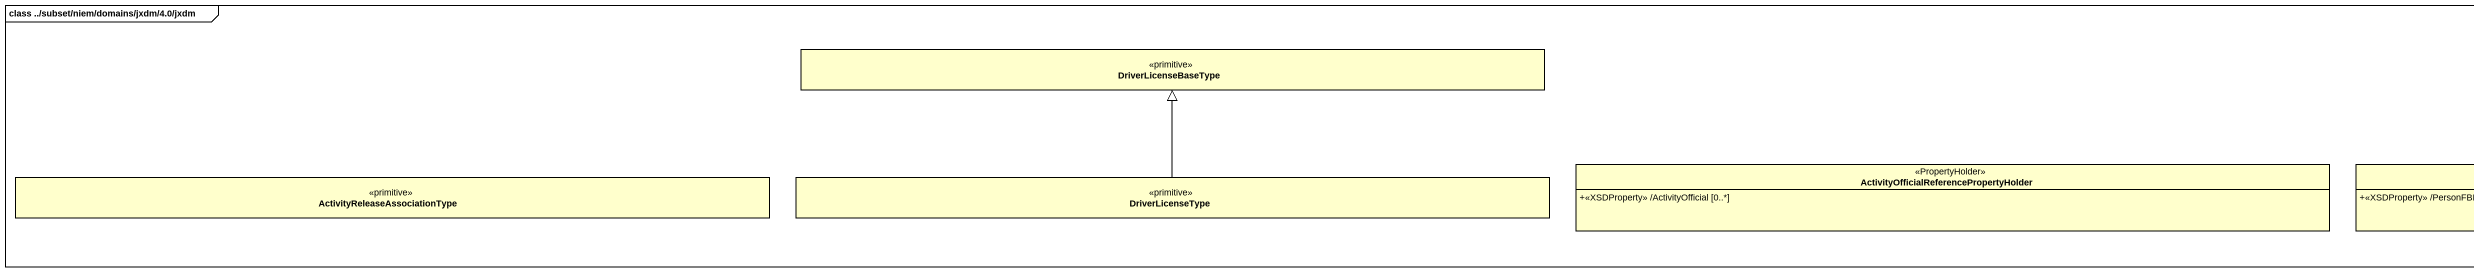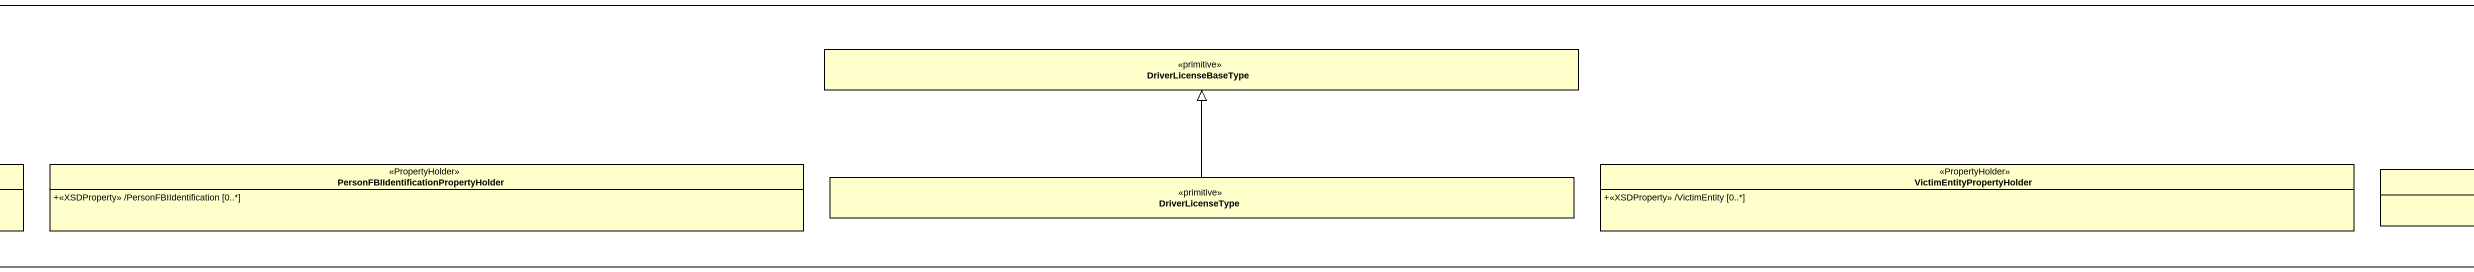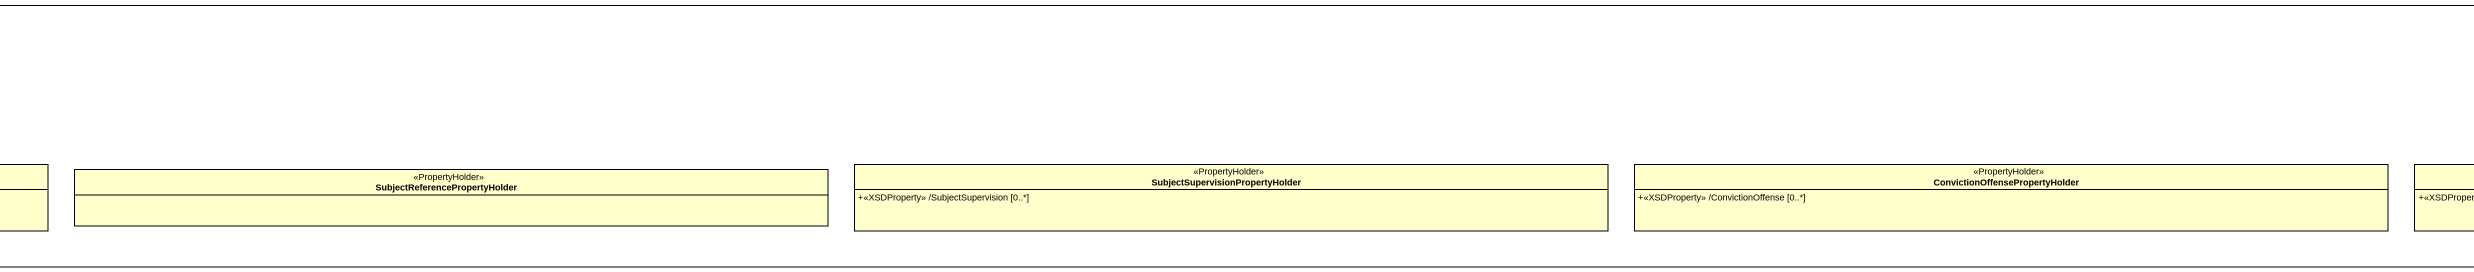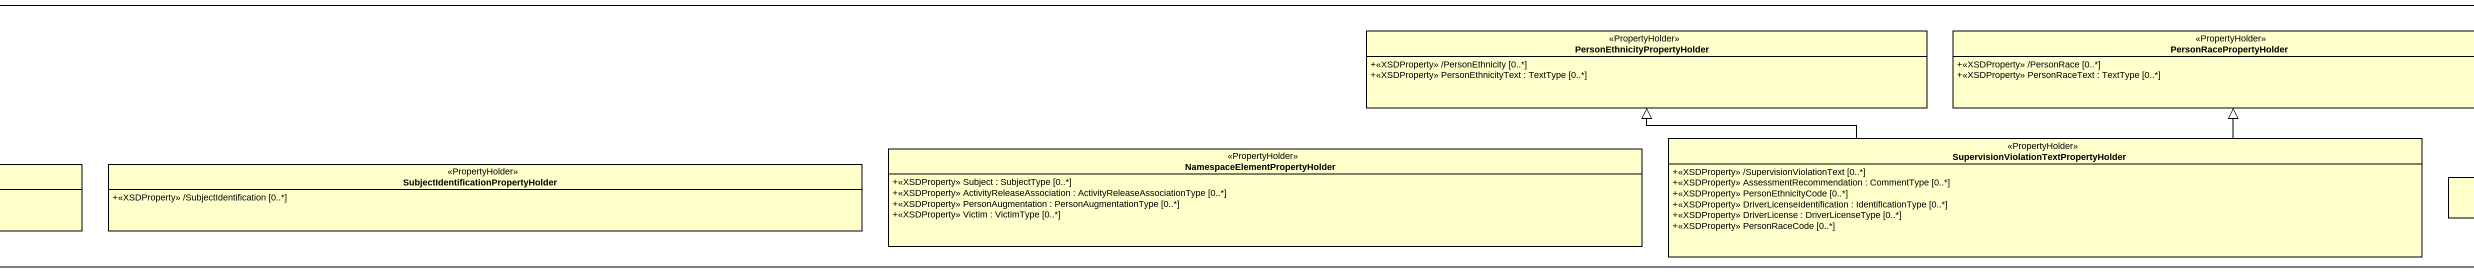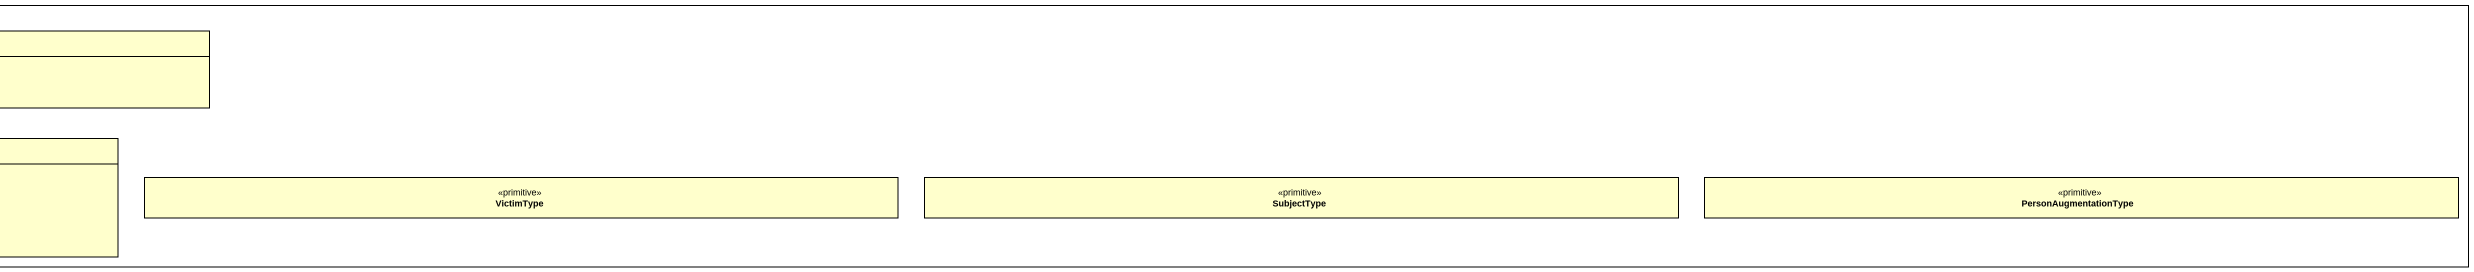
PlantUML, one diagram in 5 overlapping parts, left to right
@startuml
mainframe class ../subset/niem/domains/jxdm/4.0/jxdm
hide circle
hide empty members
skinparam classAttributeIconSize 0
class "PersonEthnicityPropertyHolder" as PersonEthnicityPropertyHolde <<PropertyHolder>> {
  +<<XSDProperty>> /PersonEthnicity [0..*]
  +<<XSDProperty>> PersonEthnicityText : TextType [0..*]
}
class PersonRacePropertyHolder <<PropertyHolder>> {
  +<<XSDProperty>> /PersonRace [0..*]
  +<<XSDProperty>> PersonRaceText : TextType [0..*]
}
class DriverLicenseBaseType <<primitive>>
class "DriverLicenseBaseType" as DriverLicenseBaseType_2 <<primitive>>
class "NamespaceElementPropertyHolder" as NamespaceElementPropertyHold <<PropertyHolder>> {
  +<<XSDProperty>> Subject : SubjectType [0..*]
  +<<XSDProperty>> ActivityReleaseAssociation : ActivityReleaseAssociationType [0..*]
  +<<XSDProperty>> PersonAugmentation : PersonAugmentationType [0..*]
  +<<XSDProperty>> Victim : VictimType [0..*]
}
class "SupervisionViolationTextPropertyHolder" as SupervisionViolationTextProp <<PropertyHolder>> {
  +<<XSDProperty>> /SupervisionViolationText [0..*]
  +<<XSDProperty>> AssessmentRecommendation : CommentType [0..*]
  +<<XSDProperty>> PersonEthnicityCode [0..*]
  +<<XSDProperty>> DriverLicenseIdentification : IdentificationType [0..*]
  +<<XSDProperty>> DriverLicense : DriverLicenseType [0..*]
  +<<XSDProperty>> PersonRaceCode [0..*]
}
class "ActivityReleaseAssociationType" as ActivityReleaseAssociationTy <<primitive>>
class DriverLicenseType <<primitive>>
class "ActivityOfficialReferencePropertyHolder" as ActivityOfficialReferencePro <<PropertyHolder>> {
  +<<XSDProperty>> /ActivityOfficial [0..*]
}
class "PersonFBIIdentificationPropertyHolder" as PersonFBIIdentificationPrope <<PropertyHolder>> {
  +<<XSDProperty>> /PersonFBIIdentification [0..*]
}
class "DriverLicenseType" as DriverLicenseType_2 <<primitive>>
class VictimEntityPropertyHolder <<PropertyHolder>> {
  +<<XSDProperty>> /VictimEntity [0..*]
}
class "SubjectReferencePropertyHolder" as SubjectReferencePropertyHold <<PropertyHolder>>
class "SubjectSupervisionPropertyHolder" as SubjectSupervisionPropertyHo <<PropertyHolder>> {
  +<<XSDProperty>> /SubjectSupervision [0..*]
}
class "ConvictionOffensePropertyHolder" as ConvictionOffensePropertyHol <<PropertyHolder>> {
  +<<XSDProperty>> /ConvictionOffense [0..*]
}
class "SubjectIdentificationPropertyHolder" as SubjectIdentificationPropert <<PropertyHolder>> {
  +<<XSDProperty>> /SubjectIdentification [0..*]
}
class VictimType <<primitive>>
class SubjectType <<primitive>>
class PersonAugmentationType <<primitive>>
SupervisionViolationTextProp -left-|> PersonEthnicityPropertyHolde
SupervisionViolationTextProp -up-|> PersonRacePropertyHolder
DriverLicenseType -up-|> DriverLicenseBaseType
DriverLicenseType_2 -up-|> DriverLicenseBaseType_2
@enduml
